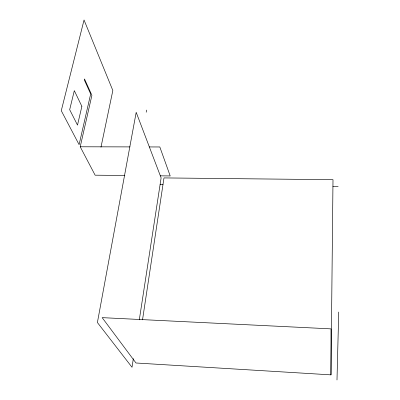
<?xml version="1.0" encoding="UTF-8"?>
<svg xmlns="http://www.w3.org/2000/svg" width="400" height="400" viewBox="0 0 400 400"><rect width="100%" height="100%" fill="white"/><g stroke="black" fill="none" stroke-linecap="round" stroke-linejoin="round"><path stroke-width="0.6" d="M330.97 374.87L331.01 328.87L102.16 317.645L135.99 362.99L330.97 374.87L333 179.7L163.99 177.915L142.515 319.87M336.99 380L338.725 312.02M133.34 358.64L132.015 367.265L97.4 322.535L136.19 112.325L161.12 177.885L139.305 319.83M146.2 112.255L146.59 110.045M100.985 147.16L112.835 90.505L84.04 20L61.275 110.705L79.1 144.655L90.675 93.965L84.3 79.89L84.515 78.97L91.9 95.315L80.215 146.785L95.125 175.185L124.905 175.485M80.215 146.785L129.97 146.9M149.245 146.94L159.82 146.965L170.2 175.94L160.275 175.84M160.13 184.3L163.02 184.335M332.93 186.43L338.165 186.495M81.875 106.375L77.5 125.1L69.675 109.69L74.315 90.655L81.875 106.375"/></g></svg>
